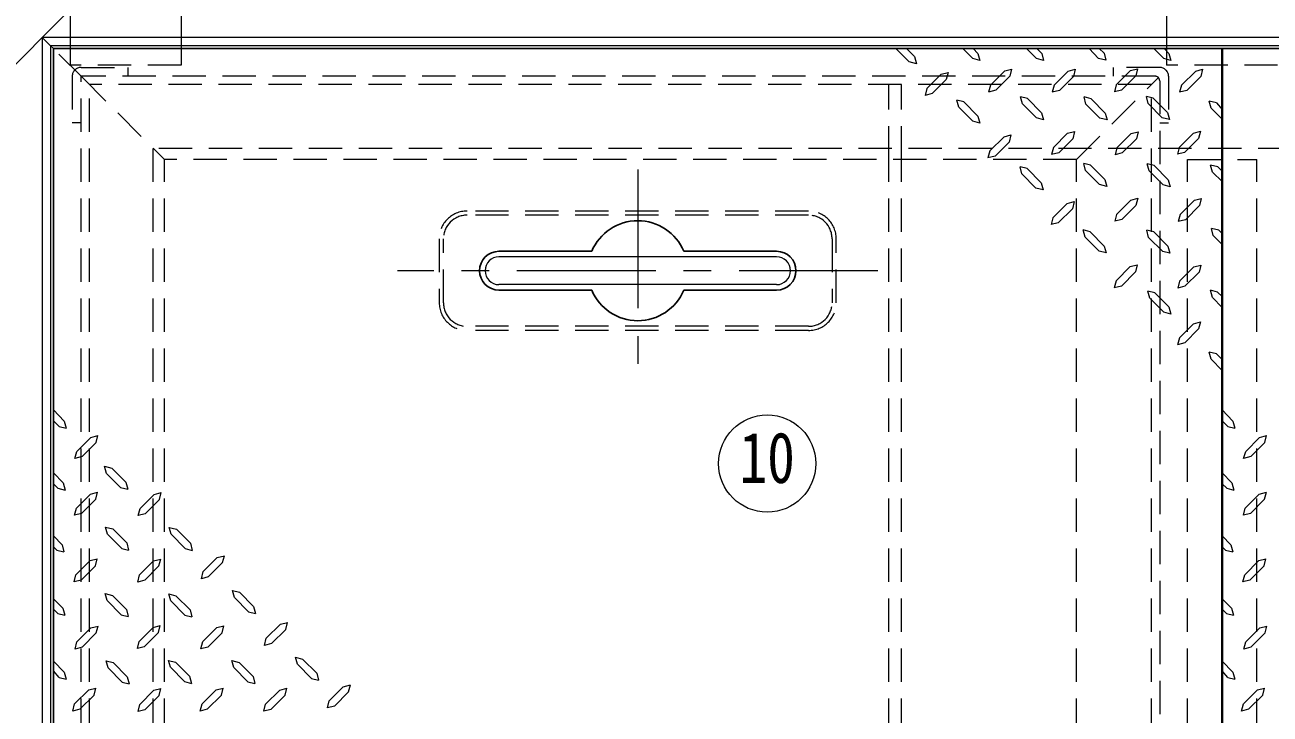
# Model space of a CAD drawing. Units: millimetres at full size, sheet at 1:10; details may follow other scales. Extents: x -2046 to 2004, y -1413 to 1397.
# Drawn here: x -1596.2 to -1147.7, y 865.6 to 1113.7 of the extents above; entities that cross this region are included whole.
import ezdxf
from ezdxf.enums import TextEntityAlignment as Align

# ---------------------------------------------------------------- set-up
doc = ezdxf.new("R2010")
doc.units = ezdxf.units.MM
doc.header["$LTSCALE"] = 10
doc.linetypes.add('CHAIN1', pattern=[8, 5, -1, 1, -1])
doc.linetypes.add('DASHED1', pattern=[1.8, 1.2, -0.6])
doc.layers.add('0-6_補助線', color=4, linetype='Continuous', lineweight=9)
doc.styles.add('ＭＳ ゴシック', font='')
doc.styles.get('ＭＳ ゴシック').set_extended_font_data('MS Gothic')

msp = doc.modelspace()

# ---------------------------------------------------------------- linework, layer by layer
at = {"layer": '0-6_補助線'}
for p, q in [((-1579.96, 1139.18), (-1579.96, 1109.18)), ((-1539.96, 1139.18), (-1539.96, 1109.18)), ((-1184.96, 1139.18), (-1184.96, 1109.18)), ((-1614.96, 1084.18), (-1579.96, 1119.18)), ((-1586.96, 1106.18), (-1585.96, 1105.18)), ((-1282.52, 1105.18), (-1277.66, 1100.44)), ((-1258.38, 1105.18), (-1254.76, 1101.57)), ((-1254.68, 1105.18), (-1252.91, 1103.42)), ((-1252.91, 1103.42), (-1252.19, 1100.93)), ((-1235.48, 1105.18), (-1231.86, 1101.57)), ((-1231.7, 1105.18), (-1229.93, 1103.42)), ((-1229.93, 1103.42), (-1229.29, 1100.84)), ((-1212.84, 1105.18), (-1209.44, 1101.65)), ((-1209.2, 1105.18), (-1207.51, 1103.5)), ((-1207.51, 1103.5), (-1206.87, 1101.01)), ((-1189.59, 1105.18), (-1185.98, 1101.57)), ((-1185.9, 1105.18), (-1184.13, 1103.42)), ((-1184.13, 1103.42), (-1183.4, 1100.84)), ((-1252.19, 1100.93), (-1254.76, 1101.57)), ((-1229.29, 1100.84), (-1231.86, 1101.57)), ((-1206.87, 1101.01), (-1209.44, 1101.65)), ((-1183.4, 1100.84), (-1185.98, 1101.57)), ((-1246.48, 1090.16), (-1241.42, 1095.22)), ((-1223.58, 1090.08), (-1218.52, 1095.14)), ((-1201.16, 1090.24), (-1196.1, 1095.3)), ((-1177.7, 1090.08), (-1172.64, 1095.14)), ((-1271.32, 1090.8), (-1271.96, 1088.31)), ((-1269.39, 1088.95), (-1264.32, 1094.01)), ((-1248.41, 1092.01), (-1249.06, 1089.51)), ((-1246.48, 1090.16), (-1249.06, 1089.51)), ((-1225.51, 1091.93), (-1226.15, 1089.43)), ((-1223.58, 1090.08), (-1226.15, 1089.43)), ((-1203.09, 1092.09), (-1203.73, 1089.59)), ((-1201.16, 1090.24), (-1203.73, 1089.59)), ((-1179.63, 1091.93), (-1180.27, 1089.43)), ((-1177.7, 1090.08), (-1180.27, 1089.43)), ((-1269.39, 1088.95), (-1271.96, 1088.31)), ((-1259.82, 1084.05), (-1260.47, 1086.62)), ((-1257.98, 1085.98), (-1260.47, 1086.62)), ((-1257.98, 1085.98), (-1252.91, 1080.84)), ((-1236.92, 1085.26), (-1237.57, 1087.83)), ((-1235.07, 1087.18), (-1237.57, 1087.83)), ((-1235.07, 1087.18), (-1230.01, 1082.04)), ((-1214.02, 1085.18), (-1214.66, 1087.75)), ((-1212.17, 1087.1), (-1214.66, 1087.75)), ((-1212.17, 1087.1), (-1207.11, 1081.96)), ((-1191.6, 1085.34), (-1192.24, 1087.91)), ((-1189.75, 1087.26), (-1192.24, 1087.91)), ((-1189.75, 1087.26), (-1184.69, 1082.12)), ((-1167.01, 1085.58), (-1169.58, 1086.22)), ((-1168.86, 1083.65), (-1169.58, 1086.22)), ((-1167.01, 1085.58), (-1164.96, 1083.24)), ((-1259.82, 1084.05), (-1254.76, 1078.99)), ((-1236.92, 1085.26), (-1231.86, 1080.19)), ((-1230.01, 1082.04), (-1229.29, 1079.55)), ((-1214.02, 1085.18), (-1208.96, 1080.11)), ((-1207.11, 1081.96), (-1206.39, 1079.47)), ((-1191.6, 1085.34), (-1186.54, 1080.27)), ((-1184.69, 1082.12), (-1183.97, 1079.63)), ((-1168.86, 1083.65), (-1164.96, 1079.75)), ((-1252.19, 1078.34), (-1254.76, 1078.99)), ((-1252.91, 1080.84), (-1252.19, 1078.34)), ((-1229.29, 1079.55), (-1231.86, 1080.19)), ((-1206.39, 1079.47), (-1208.96, 1080.11)), ((-1183.97, 1079.63), (-1186.54, 1080.27)), ((-1223.82, 1067.66), (-1218.76, 1072.72)), ((-1200.92, 1067.58), (-1195.86, 1072.64)), ((-1178.5, 1067.74), (-1173.44, 1072.8)), ((-1248.65, 1068.3), (-1249.3, 1065.81)), ((-1246.73, 1066.45), (-1241.66, 1071.51)), ((-1225.75, 1069.51), (-1226.4, 1067.01)), ((-1223.82, 1067.66), (-1226.4, 1067.01)), ((-1202.85, 1069.43), (-1203.49, 1066.93)), ((-1200.92, 1067.58), (-1203.49, 1066.93)), ((-1180.43, 1069.59), (-1181.07, 1067.09)), ((-1178.5, 1067.74), (-1181.07, 1067.09)), ((-1246.73, 1066.45), (-1249.3, 1065.81)), ((-1214.18, 1061.23), (-1214.82, 1063.8)), ((-1212.33, 1063.16), (-1214.82, 1063.8)), ((-1212.33, 1063.16), (-1207.27, 1058.01)), ((-1191.28, 1061.15), (-1191.92, 1063.72)), ((-1189.43, 1063.08), (-1191.92, 1063.72)), ((-1189.43, 1063.08), (-1184.37, 1057.93)), ((-1166.53, 1062.59), (-1169.1, 1063.24)), ((-1168.38, 1060.67), (-1169.1, 1063.24)), ((-1237.08, 1060.02), (-1237.73, 1062.59)), ((-1235.23, 1061.95), (-1237.73, 1062.59)), ((-1237.08, 1060.02), (-1232.02, 1054.96)), ((-1235.23, 1061.95), (-1230.17, 1056.81)), ((-1214.18, 1061.23), (-1209.12, 1056.17)), ((-1191.28, 1061.15), (-1186.22, 1056.09)), ((-1168.38, 1060.67), (-1164.96, 1057.25)), ((-1166.53, 1062.59), (-1164.96, 1061.03)), ((-1229.45, 1054.32), (-1232.02, 1054.96)), ((-1230.17, 1056.81), (-1229.45, 1054.32)), ((-1206.55, 1055.52), (-1209.12, 1056.17)), ((-1207.27, 1058.01), (-1206.55, 1055.52)), ((-1183.65, 1055.44), (-1186.22, 1056.09)), ((-1184.37, 1057.93), (-1183.65, 1055.44)), ((-1223.98, 1042.43), (-1218.92, 1047.49)), ((-1203.01, 1045.48), (-1203.65, 1042.99)), ((-1201.08, 1043.63), (-1196.02, 1048.69)), ((-1180.11, 1045.4), (-1180.75, 1042.91)), ((-1178.18, 1043.55), (-1173.12, 1048.61)), ((-1225.91, 1044.27), (-1226.56, 1041.78)), ((-1223.98, 1042.43), (-1226.56, 1041.78)), ((-1201.08, 1043.63), (-1203.65, 1042.99)), ((-1178.18, 1043.55), (-1180.75, 1042.91)), ((-1214.34, 1037.28), (-1214.98, 1039.85)), ((-1212.49, 1039.21), (-1214.98, 1039.85)), ((-1214.34, 1037.28), (-1209.28, 1032.22)), ((-1212.49, 1039.21), (-1207.43, 1034.07)), ((-1191.44, 1037.2), (-1192.08, 1039.77)), ((-1189.59, 1039.13), (-1192.08, 1039.77)), ((-1191.44, 1037.2), (-1186.38, 1032.14)), ((-1189.59, 1039.13), (-1184.53, 1033.99)), ((-1166.21, 1039.77), (-1168.78, 1040.42)), ((-1168.14, 1037.84), (-1168.78, 1040.42)), ((-1168.14, 1037.84), (-1164.96, 1034.67)), ((-1166.21, 1039.77), (-1164.96, 1038.53)), ((-1206.71, 1031.58), (-1209.28, 1032.22)), ((-1207.43, 1034.07), (-1206.71, 1031.58)), ((-1183.81, 1031.5), (-1186.38, 1032.14)), ((-1184.53, 1033.99), (-1183.81, 1031.5)), ((-1201.24, 1019.68), (-1196.18, 1024.75)), ((-1178.34, 1019.6), (-1173.28, 1024.67)), ((-1203.17, 1021.53), (-1203.82, 1019.04)), ((-1201.24, 1019.68), (-1203.82, 1019.04)), ((-1180.27, 1021.45), (-1180.91, 1018.96)), ((-1178.34, 1019.6), (-1180.91, 1018.96)), ((-1166.61, 1017.51), (-1169.18, 1018.16)), ((-1168.46, 1015.59), (-1169.18, 1018.16)), ((-1189.19, 1017.19), (-1191.76, 1017.84)), ((-1191.04, 1015.26), (-1191.76, 1017.84)), ((-1191.04, 1015.26), (-1185.98, 1010.28)), ((-1189.19, 1017.19), (-1184.13, 1012.13)), ((-1168.46, 1015.59), (-1164.96, 1011.95)), ((-1166.61, 1017.51), (-1164.96, 1015.87)), ((-1183.4, 1009.56), (-1185.98, 1010.28)), ((-1184.13, 1012.13), (-1183.4, 1009.56)), ((-1180.35, 1001.04), (-1175.29, 1006.1)), ((-1180.35, 1001.04), (-1180.99, 998.47)), ((-1178.42, 999.19), (-1173.44, 1004.26)), ((-1178.42, 999.19), (-1180.99, 998.47)), ((-1167.01, 995.26), (-1169.58, 995.9)), ((-1168.86, 993.33), (-1169.58, 995.9)), ((-1168.86, 993.33), (-1164.96, 989.27)), ((-1167.01, 995.26), (-1164.96, 993.21)), ((-1582.07, 971.04), (-1585.96, 975.09)), ((-1161.07, 971.04), (-1164.96, 975.09)), ((-1583.91, 969.11), (-1585.96, 971.16)), ((-1583.91, 969.11), (-1581.34, 968.47)), ((-1582.07, 971.04), (-1581.34, 968.47)), ((-1162.91, 969.11), (-1164.96, 971.16)), ((-1162.91, 969.11), (-1160.34, 968.47)), ((-1161.07, 971.04), (-1160.34, 968.47)), ((-1572.5, 965.18), (-1577.48, 960.11)), ((-1572.5, 965.18), (-1569.93, 965.9)), ((-1570.57, 963.33), (-1569.93, 965.9)), ((-1151.5, 965.18), (-1156.48, 960.11)), ((-1151.5, 965.18), (-1148.93, 965.9)), ((-1149.57, 963.33), (-1148.93, 965.9)), ((-1570.57, 963.33), (-1575.64, 958.26)), ((-1149.57, 963.33), (-1154.64, 958.26)), ((-1582.47, 948.78), (-1585.96, 952.42)), ((-1567.52, 954.81), (-1564.95, 954.09)), ((-1566.8, 952.24), (-1567.52, 954.81)), ((-1561.73, 947.18), (-1566.8, 952.24)), ((-1559.89, 949.1), (-1564.95, 954.09)), ((-1161.47, 948.78), (-1164.96, 952.42)), ((-1584.32, 946.85), (-1585.96, 948.5)), ((-1584.32, 946.85), (-1581.74, 946.21)), ((-1582.47, 948.78), (-1581.74, 946.21)), ((-1561.73, 947.18), (-1559.16, 946.53)), ((-1559.89, 949.1), (-1559.16, 946.53)), ((-1163.32, 946.85), (-1164.96, 948.5)), ((-1163.32, 946.85), (-1160.74, 946.21)), ((-1161.47, 948.78), (-1160.74, 946.21)), ((-1572.58, 944.76), (-1577.65, 939.7)), ((-1572.58, 944.76), (-1570.01, 945.41)), ((-1570.65, 942.92), (-1570.01, 945.41)), ((-1549.68, 944.68), (-1554.74, 939.62)), ((-1549.68, 944.68), (-1547.11, 945.33)), ((-1547.75, 942.84), (-1547.11, 945.33)), ((-1151.58, 944.76), (-1156.65, 939.7)), ((-1151.58, 944.76), (-1149.01, 945.41)), ((-1149.65, 942.92), (-1149.01, 945.41)), ((-1582.79, 926.52), (-1585.96, 929.7)), ((-1567.12, 932.87), (-1564.55, 932.23)), ((-1566.4, 930.38), (-1567.12, 932.87)), ((-1561.33, 925.24), (-1566.4, 930.38)), ((-1559.48, 927.17), (-1564.55, 932.23)), ((-1544.22, 932.79), (-1541.65, 932.15)), ((-1543.49, 930.3), (-1544.22, 932.79)), ((-1538.43, 925.16), (-1543.49, 930.3)), ((-1536.58, 927.09), (-1541.65, 932.15)), ((-1161.79, 926.52), (-1164.96, 929.7)), ((-1584.72, 924.59), (-1585.96, 925.84)), ((-1584.72, 924.59), (-1582.15, 923.95)), ((-1582.79, 926.52), (-1582.15, 923.95)), ((-1561.33, 925.24), (-1558.84, 924.59)), ((-1559.48, 927.17), (-1558.84, 924.59)), ((-1538.43, 925.16), (-1535.94, 924.51)), ((-1536.58, 927.09), (-1535.94, 924.51)), ((-1163.72, 924.59), (-1164.96, 925.84)), ((-1163.72, 924.59), (-1161.15, 923.95)), ((-1161.79, 926.52), (-1161.15, 923.95)), ((-1572.74, 920.82), (-1577.81, 915.76)), ((-1572.74, 920.82), (-1570.17, 921.46)), ((-1570.82, 918.97), (-1570.17, 921.46)), ((-1549.84, 920.74), (-1554.9, 915.68)), ((-1549.84, 920.74), (-1547.27, 921.38)), ((-1547.91, 918.89), (-1547.27, 921.38)), ((-1526.94, 921.94), (-1532, 916.88)), ((-1526.94, 921.94), (-1524.37, 922.59)), ((-1525.01, 920.09), (-1524.37, 922.59)), ((-1151.74, 920.82), (-1156.81, 915.76)), ((-1151.74, 920.82), (-1149.17, 921.46)), ((-1149.82, 918.97), (-1149.17, 921.46)), ((-1582.55, 903.7), (-1585.96, 907.12)), ((-1567.28, 908.93), (-1564.71, 908.28)), ((-1566.56, 906.43), (-1567.28, 908.93)), ((-1561.49, 901.29), (-1566.56, 906.43)), ((-1559.65, 903.22), (-1564.71, 908.28)), ((-1544.38, 908.84), (-1541.81, 908.2)), ((-1543.65, 906.35), (-1544.38, 908.84)), ((-1538.59, 901.21), (-1543.65, 906.35)), ((-1536.74, 903.14), (-1541.81, 908.2)), ((-1521.48, 910.05), (-1518.9, 909.41)), ((-1520.75, 907.56), (-1521.48, 910.05)), ((-1515.69, 902.42), (-1520.75, 907.56)), ((-1513.84, 904.34), (-1518.9, 909.41)), ((-1161.55, 903.7), (-1164.96, 907.12)), ((-1584.4, 901.77), (-1585.96, 903.34)), ((-1584.4, 901.77), (-1581.82, 901.13)), ((-1582.55, 903.7), (-1581.82, 901.13)), ((-1559.65, 903.22), (-1559, 900.65)), ((-1536.74, 903.14), (-1536.1, 900.57)), ((-1515.69, 902.42), (-1513.2, 901.77)), ((-1513.84, 904.34), (-1513.2, 901.77)), ((-1163.4, 901.77), (-1164.96, 903.34)), ((-1163.4, 901.77), (-1160.82, 901.13)), ((-1161.55, 903.7), (-1160.82, 901.13)), ((-1572.42, 896.63), (-1569.85, 897.27)), ((-1570.49, 894.78), (-1569.85, 897.27)), ((-1561.49, 901.29), (-1559, 900.65)), ((-1550, 896.79), (-1547.43, 897.43)), ((-1548.07, 894.94), (-1547.43, 897.43)), ((-1538.59, 901.21), (-1536.1, 900.57)), ((-1527.1, 896.71), (-1524.53, 897.35)), ((-1525.17, 894.86), (-1524.53, 897.35)), ((-1504.2, 897.92), (-1509.26, 892.85)), ((-1504.2, 897.92), (-1501.63, 898.56)), ((-1502.27, 896.07), (-1501.63, 898.56)), ((-1151.42, 896.63), (-1148.85, 897.27)), ((-1149.49, 894.78), (-1148.85, 897.27)), ((-1572.42, 896.63), (-1577.48, 891.57)), ((-1550, 896.79), (-1555.07, 891.73)), ((-1527.1, 896.71), (-1532.16, 891.65)), ((-1151.42, 896.63), (-1156.48, 891.57)), ((-1582.07, 880.72), (-1585.96, 884.62)), ((-1566.96, 884.74), (-1564.39, 884.09)), ((-1566.23, 882.25), (-1566.96, 884.74)), ((-1559.32, 879.03), (-1564.39, 884.09)), ((-1544.54, 884.9), (-1541.97, 884.26)), ((-1543.82, 882.41), (-1544.54, 884.9)), ((-1536.9, 879.19), (-1541.97, 884.26)), ((-1521.64, 884.82), (-1519.07, 884.18)), ((-1520.91, 882.33), (-1521.64, 884.82)), ((-1514, 879.11), (-1519.07, 884.18)), ((-1498.73, 886.02), (-1496.16, 885.38)), ((-1498.01, 883.53), (-1498.73, 886.02)), ((-1491.1, 880.32), (-1496.16, 885.38)), ((-1161.07, 880.72), (-1164.96, 884.62)), ((-1583.91, 878.79), (-1585.96, 881.13)), ((-1582.07, 880.72), (-1581.34, 878.15)), ((-1561.17, 877.1), (-1566.23, 882.25)), ((-1538.75, 877.26), (-1543.82, 882.41)), ((-1536.9, 879.19), (-1536.26, 876.62)), ((-1515.85, 877.18), (-1520.91, 882.33)), ((-1514, 879.11), (-1513.36, 876.54)), ((-1492.95, 878.39), (-1498.01, 883.53)), ((-1491.1, 880.32), (-1490.46, 877.75)), ((-1162.91, 878.79), (-1164.96, 881.13)), ((-1161.07, 880.72), (-1160.34, 878.15)), ((-1583.91, 878.79), (-1581.34, 878.15)), ((-1573.23, 874.29), (-1570.65, 874.93)), ((-1571.3, 872.44), (-1570.65, 874.93)), ((-1561.17, 877.1), (-1558.68, 876.46)), ((-1559.32, 879.03), (-1558.68, 876.46)), ((-1549.76, 874.13), (-1547.19, 874.77)), ((-1547.83, 872.28), (-1547.19, 874.77)), ((-1538.75, 877.26), (-1536.26, 876.62)), ((-1527.34, 874.29), (-1524.77, 874.93)), ((-1525.41, 872.44), (-1524.77, 874.93)), ((-1515.85, 877.18), (-1513.36, 876.54)), ((-1504.44, 874.21), (-1501.87, 874.85)), ((-1502.51, 872.36), (-1501.87, 874.85)), ((-1492.95, 878.39), (-1490.46, 877.75)), ((-1481.54, 875.42), (-1486.6, 870.35)), ((-1481.54, 875.42), (-1478.97, 876.06)), ((-1479.61, 873.57), (-1478.97, 876.06)), ((-1162.91, 878.79), (-1160.34, 878.15)), ((-1152.23, 874.29), (-1149.65, 874.93)), ((-1150.3, 872.44), (-1149.65, 874.93)), ((-1573.23, 874.29), (-1578.29, 869.23)), ((-1549.76, 874.13), (-1554.82, 869.07)), ((-1527.34, 874.29), (-1532.4, 869.23)), ((-1504.44, 874.21), (-1509.5, 869.15)), ((-1152.23, 874.29), (-1157.29, 869.23))]:
    msp.add_line(p, q, dxfattribs=at)
at = {"layer": '0-6_補助線', "color": 7, "lineweight": 18}
for p, q in [((-1586.96, 1106.18), (-1589.96, 1109.18)), ((-739.96, 1109.18), (-1589.96, 1109.18)), ((-1589.96, 1109.18), (-1589.96, 859.18)), ((-742.96, 1106.18), (-1586.96, 1106.18)), ((-1586.96, 1106.18), (-1586.96, 859.18)), ((-1325.46, 1030.18), (-1425.46, 1030.18)), ((-1325.46, 1020.18), (-1425.46, 1020.18))]:
    msp.add_line(p, q, dxfattribs=at)
at = {"layer": '0-6_補助線', "linetype": 'DASHED1'}
for p, q in [((-1579.96, 1109.18), (-1579.96, 1099.18)), ((-1539.96, 1109.18), (-1539.96, 1099.18)), ((-1184.96, 1109.18), (-1184.96, 1099.18)), ((-1575.49, 1094.72), (-1585.96, 1105.18)), ((-1539.96, 1099.18), (-1579.96, 1099.18)), ((-1144.96, 1099.18), (-1184.96, 1099.18)), ((-1579.16, 1095.18), (-1579.16, 1078.38)), ((-1204.26, 1098.38), (-1204.26, 1095.18)), ((-1187.46, 1098.38), (-1204.26, 1098.38)), ((-1184.26, 1095.18), (-1184.26, 1078.38)), ((-1190.46, 1092.18), (-1572.96, 1092.18)), ((-1572.96, 859.18), (-1572.96, 1092.18)), ((-1284.96, 1065.18), (-1284.96, 1092.18)), ((-1280.46, 1065.18), (-1280.46, 1092.18)), ((-1190.46, 859.18), (-1190.46, 1092.18)), ((-1575.96, 1078.38), (-1579.16, 1078.38)), ((-1187.46, 1078.38), (-1184.26, 1078.38)), ((-779.96, 1069.18), (-1549.96, 1069.18)), ((-1549.96, 859.18), (-1549.96, 1069.18))]:
    msp.add_line(p, q, dxfattribs=at)
at = {"layer": '0-6_補助線', "color": 5, "lineweight": 25}
for p, q in [((-743.96, 1105.18), (-1585.96, 1105.18)), ((-1585.96, 859.18), (-1585.96, 1105.18)), ((-1392.05, 1032.18), (-1425.46, 1032.18)), ((-1325.46, 1032.18), (-1358.88, 1032.18)), ((-1392.05, 1018.18), (-1425.46, 1018.18)), ((-1325.46, 1018.18), (-1358.88, 1018.18))]:
    msp.add_line(p, q, dxfattribs=at)
at = {"layer": '0-6_補助線', "color": 1, "lineweight": 40}
msp.add_line((-1164.96, 859.18), (-1164.96, 1105.18), dxfattribs=at)
at = {"layer": '0-6_補助線', "color": 7, "linetype": 'DASHED1', "lineweight": 18}
for p, q in [((-1189.06, 1095.18), (-1575.96, 1095.18)), ((-1575.96, 859.18), (-1575.96, 1095.18)), ((-1575.49, 1094.72), (-1545.96, 1065.18)), ((-1217.46, 1065.18), (-1187.93, 1094.72)), ((-1187.46, 1093.58), (-1187.46, 859.18)), ((-1217.46, 1065.18), (-1545.96, 1065.18)), ((-1545.96, 859.18), (-1545.96, 1065.18)), ((-1284.96, 859.18), (-1284.96, 1065.18)), ((-1280.46, 859.18), (-1280.46, 1065.18)), ((-1217.46, 859.18), (-1217.46, 1065.18)), ((-1177.46, 1065.18), (-1152.46, 1065.18)), ((-1177.46, 859.18), (-1177.46, 1065.18)), ((-1152.46, 859.18), (-1152.46, 1065.18)), ((-1313.96, 1046.68), (-1436.96, 1046.68)), ((-1313.96, 1045.18), (-1436.96, 1045.18)), ((-1446.96, 1036.68), (-1446.96, 1013.68)), ((-1445.46, 1013.68), (-1445.46, 1036.68)), ((-1305.46, 1036.68), (-1305.46, 1013.68)), ((-1303.96, 1013.68), (-1303.96, 1036.68)), ((-1313.96, 1005.18), (-1436.96, 1005.18)), ((-1313.96, 1003.68), (-1436.96, 1003.68))]:
    msp.add_line(p, q, dxfattribs=at)
at = {"layer": '0-6_補助線', "linetype": 'CHAIN1'}
for p, q in [((-1375.46, 1061.68), (-1375.46, 988.68)), ((-1288.96, 1025.18), (-1461.96, 1025.18))]:
    msp.add_line(p, q, dxfattribs=at)
at = {"layer": '0-6_補助線'}
for points in [[(-1278.71, 1105.18), (-1275.82, 1102.29), (-1275.09, 1099.72), (-1277.66, 1100.44)], [(-1271.32, 1090.8), (-1266.17, 1095.94), (-1263.68, 1096.59), (-1264.32, 1094.01)], [(-1248.41, 1092.01), (-1243.27, 1097.15), (-1240.78, 1097.79), (-1241.42, 1095.22)], [(-1225.51, 1091.93), (-1220.37, 1097.07), (-1217.88, 1097.71), (-1218.52, 1095.14)], [(-1203.09, 1092.09), (-1197.95, 1097.23), (-1195.46, 1097.87), (-1196.1, 1095.3)], [(-1179.63, 1091.93), (-1174.48, 1097.07), (-1171.99, 1097.71), (-1172.64, 1095.14)], [(-1248.65, 1068.3), (-1243.51, 1073.44), (-1241.02, 1074.09), (-1241.66, 1071.51)], [(-1225.75, 1069.51), (-1220.61, 1074.65), (-1218.12, 1075.29), (-1218.76, 1072.72)], [(-1202.85, 1069.43), (-1197.71, 1074.57), (-1195.22, 1075.21), (-1195.86, 1072.64)], [(-1180.43, 1069.59), (-1175.29, 1074.73), (-1172.8, 1075.37), (-1173.44, 1072.8)], [(-1225.91, 1044.27), (-1220.77, 1049.42), (-1218.28, 1050.06), (-1218.92, 1047.49)], [(-1203.01, 1045.48), (-1197.87, 1050.62), (-1195.38, 1051.26), (-1196.02, 1048.69)], [(-1180.11, 1045.4), (-1174.97, 1050.54), (-1172.48, 1051.18), (-1173.12, 1048.61)], [(-1203.17, 1021.53), (-1198.03, 1026.68), (-1195.54, 1027.32), (-1196.18, 1024.75)], [(-1180.27, 1021.45), (-1175.13, 1026.59), (-1172.64, 1027.24), (-1173.28, 1024.67)], [(-1175.29, 1006.1), (-1172.72, 1006.83), (-1173.44, 1004.26)], [(-1575.64, 958.26), (-1578.21, 957.54), (-1577.48, 960.11)], [(-1154.64, 958.26), (-1157.21, 957.54), (-1156.48, 960.11)], [(-1570.65, 942.92), (-1575.8, 937.77), (-1578.29, 937.13), (-1577.65, 939.7)], [(-1547.75, 942.84), (-1552.9, 937.69), (-1555.39, 937.05), (-1554.74, 939.62)], [(-1149.65, 942.92), (-1154.8, 937.77), (-1157.29, 937.13), (-1156.65, 939.7)], [(-1525.01, 920.09), (-1530.15, 914.95), (-1532.65, 914.31), (-1532, 916.88)], [(-1570.82, 918.97), (-1575.96, 913.83), (-1578.45, 913.18), (-1577.81, 915.76)], [(-1547.91, 918.89), (-1553.06, 913.75), (-1555.55, 913.1), (-1554.9, 915.68)], [(-1149.82, 918.97), (-1154.96, 913.83), (-1157.45, 913.18), (-1156.81, 915.76)], [(-1570.49, 894.78), (-1575.64, 889.64), (-1578.13, 889), (-1577.48, 891.57)], [(-1548.07, 894.94), (-1553.22, 889.8), (-1555.71, 889.16), (-1555.07, 891.73)], [(-1525.17, 894.86), (-1530.32, 889.72), (-1532.81, 889.08), (-1532.16, 891.65)], [(-1502.27, 896.07), (-1507.41, 890.93), (-1509.9, 890.28), (-1509.26, 892.85)], [(-1149.49, 894.78), (-1154.64, 889.64), (-1157.13, 889), (-1156.48, 891.57)], [(-1571.3, 872.44), (-1576.44, 867.3), (-1578.93, 866.66), (-1578.29, 869.23)], [(-1547.83, 872.28), (-1552.98, 867.14), (-1555.47, 866.5), (-1554.82, 869.07)], [(-1525.41, 872.44), (-1530.56, 867.3), (-1533.05, 866.66), (-1532.4, 869.23)], [(-1502.51, 872.36), (-1507.65, 867.22), (-1510.15, 866.58), (-1509.5, 869.15)], [(-1479.61, 873.57), (-1484.75, 868.43), (-1487.24, 867.78), (-1486.6, 870.35)], [(-1150.3, 872.44), (-1155.44, 867.3), (-1157.93, 866.66), (-1157.29, 869.23)]]:
    msp.add_lwpolyline(points, dxfattribs=at)
at = {"layer": '0-6_補助線', "linetype": 'DASHED1'}
msp.add_lwpolyline([(-1575.96, 1098.38), (-1559.16, 1098.38), (-1559.16, 1095.18)], dxfattribs=at)
at = {"layer": '0-6_補助線', "color": 7, "lineweight": 18}
msp.add_circle((-1328.82, 955.76), 17.5, dxfattribs=at)
at = {"layer": '0-6_補助線', "linetype": 'DASHED1'}
for centre, start, end in [((-1575.96, 1095.18), 90, 180), ((-1187.46, 1095.18), 0, 90)]:
    msp.add_arc(centre, 3.2, start, end, dxfattribs=at)
at = {"layer": '0-6_補助線', "color": 7, "linetype": 'DASHED1', "lineweight": 18}
for centre, radius, start, end in [((-1189.06, 1093.58), 1.6, 0, 90), ((-1436.96, 1036.68), 10, 90, 180), ((-1436.96, 1036.68), 8.5, 90, 180), ((-1313.96, 1036.68), 10, 0, 90), ((-1313.96, 1036.68), 8.5, 0, 90), ((-1436.96, 1013.68), 10, 180, 270), ((-1436.96, 1013.68), 8.5, 180, 270), ((-1313.96, 1013.68), 10, 270, 0), ((-1313.96, 1013.68), 8.5, 270, 0)]:
    msp.add_arc(centre, radius, start, end, dxfattribs=at)
at = {"layer": '0-6_補助線', "color": 5, "lineweight": 25}
for centre, radius, start, end in [((-1375.46, 1025.18), 18, 22.8854, 157.1146), ((-1425.46, 1025.18), 7, 90, 270), ((-1325.46, 1025.18), 7, 270, 90), ((-1375.46, 1025.18), 18, 202.8854, 337.1146)]:
    msp.add_arc(centre, radius, start, end, dxfattribs=at)
at = {"layer": '0-6_補助線', "color": 7, "lineweight": 18}
for centre, start, end in [((-1425.46, 1025.18), 90, 270), ((-1325.46, 1025.18), 270, 90)]:
    msp.add_arc(centre, 5, start, end, dxfattribs=at)

# ---------------------------------------------------------------- texts
at = {"layer": '0-6_補助線', "color": 7, "style": 'ＭＳ ゴシック', "width": 0.8}
msp.add_text('10', height=18.33, dxfattribs=at).set_placement((-1338.82, 943.26), align=Align.BOTTOM_LEFT)

doc.saveas('drawing.dxf')
